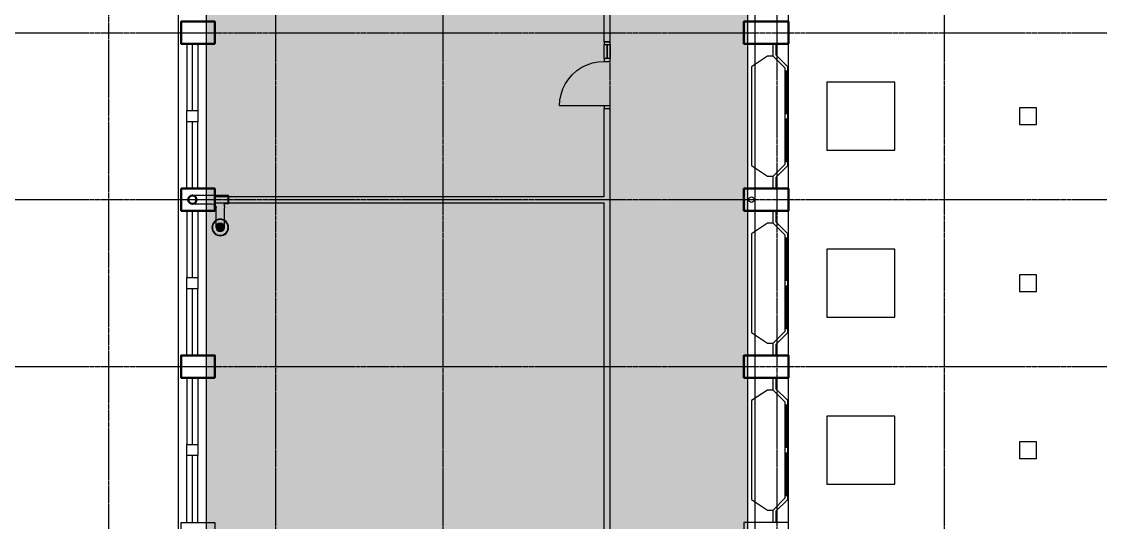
# Model space of a CAD drawing. Header units: millimetres. Extents: x -49883 to 71908, y -18440 to 67826.
# Drawn here: x -28100 to -8733, y 15976 to 24976 of the extents above; entities that cross this region are included whole.
import ezdxf

# ---------------------------------------------------------------- set-up
doc = ezdxf.new("R2010")
doc.units = ezdxf.units.MM
doc.linetypes.add('PCENTRE', pattern=[50.8, 31.75, -6.35, 6.35, -6.35])
doc.linetypes.add('PCENTRE2', pattern=[28.575, 19.05, -3.175, 3.175, -3.175])
for name, color, linetype in [('Boundaries_and_building_grids', 140, 'PCENTRE2'), ('Fourth Floor - Hatch', 1, 'Continuous'), ('Fourth Floor - Roofs', 2, 'Continuous'), ('Fourth Floor - Structural Members', 5, 'Continuous'), ('Third Floor - Curtain Walls', 1, 'Continuous'), ('Third Floor - Doors Windows and Openings', 1, 'Continuous'), ('Third Floor - Railings', 2, 'Continuous'), ('Third Floor - Structural Members', 5, 'Continuous'), ('Third Floor - Walls', 3, 'Continuous')]:
    doc.layers.add(name, color=color, linetype=linetype)

# ---------------------------------------------------------------- blocks, each defined once
blk = doc.blocks.new('OffSetFullbore150')
at = {"layer": 'Fourth Floor - Roofs', "linetype": 'Continuous'}
h = blk.add_hatch(dxfattribs=at)
h.set_pattern_fill('lines', color=256, scale=9.375, style=0)
h.set_pattern_definition([(0, (-22228.1545, 201.036), (0, 9.375), [])])
h.paths.add_polyline_path([(-575, -500, -1), (-425, -500, -1)])
at = {"layer": 'Fourth Floor - Roofs', "linetype": 'Continuous', "lineweight": -3}
for p, q in [((-650, 75), (0, 75)), ((-650, 75), (-650, -75)), ((-635, 75), (-635, -75)), ((-650, -75), (-562, -75)), ((-575, -500), (-575, -150)), ((-425, -500), (-425, -150)), ((0, -75), (-350, -75))]:
    blk.add_line(p, q, dxfattribs=at)
at = {"layer": 'Fourth Floor - Roofs', "linetype": 'Continuous'}
for radius in [150, 141, 75, 75]:
    blk.add_circle((-500, -500), radius, dxfattribs=at)
at = {"layer": 'Fourth Floor - Roofs', "linetype": 'Continuous', "lineweight": -3}
for centre, radius, start, end in [((0, 0), 75, 270, 90), ((-350, -150), 225, 160.5288, 180), ((-350, -150), 75, 90, 180)]:
    blk.add_arc(centre, radius, start, end, dxfattribs=at)

msp = doc.modelspace()

# ---------------------------------------------------------------- hatches: boundary and pattern name
at = {"layer": 'Fourth Floor - Hatch', "linetype": 'Continuous'}
h = msp.add_hatch(dxfattribs=at)
h.set_pattern_fill('ANGLE', color=8, scale=45, style=0)
h.set_pattern_definition([(0, (0, 0), (0, 314.325), [228.6, -85.725]), (90, (0, 0), (-314.325, 2e-14), [228.6, -85.725])])
h.paths.add_polyline_path([(-24783, 36766), (-15060, 36766), (-15060, 10101), (-25573, 10101), (-25573, 12526), (-24783, 12526)])

# ---------------------------------------------------------------- linework, layer by layer
at = {"layer": 'Boundaries_and_building_grids', "color": 140, "linetype": 'PCENTRE', "lineweight": -3}
for p, q in [((-26533, -6274), (-26533, 60075)), ((-23533, -11774), (-23533, 60080)), ((-20533, -11774), (-20533, 60085)), ((-17533, -11774), (-17533, 60091)), ((-14533, -11774), (-14533, 60096)), ((-11533, -11774), (-11533, 60102)), ((-49883, 24776), (47817, 24776)), ((-49883, 21776), (47817, 21776)), ((-49883, 18776), (47817, 18776))]:
    msp.add_line(p, q, dxfattribs=at)
at = {"layer": 'Fourth Floor - Roofs', "color": 3, "linetype": 'Continuous'}
for p, q in [((-24783, 12526, 13800), (-24783, 37026, 13800)), ((-25283, 13026, 13800), (-25283, 36526, 13800))]:
    msp.add_line(p, q, dxfattribs=at)
at = {"layer": 'Fourth Floor - Roofs', "color": 1, "linetype": 'Continuous', "lineweight": -3}
for p, q in [((-15060, 9601, 13800), (-15060, 37176, 13800)), ((-14933, 9601, 13800), (-14933, 37176, 13800))]:
    msp.add_line(p, q, dxfattribs=at)
at = {"layer": 'Fourth Floor - Roofs', "color": 1, "linetype": 'Continuous'}
msp.add_line((-14333, 10046, 13800), (-14333, 36576, 13800), dxfattribs=at)
at = {"layer": 'Fourth Floor - Roofs', "color": 1, "linetype": 'Continuous', "lineweight": -3, "elevation": 13800}
for points in [[(-13643, 23886), (-13643, 22666), (-12423, 22666), (-12423, 23886)], [(-10183, 23426), (-10183, 23126), (-9883, 23126), (-9883, 23426)], [(-13643, 20886), (-13643, 19666), (-12423, 19666), (-12423, 20886)], [(-10183, 20426), (-10183, 20126), (-9883, 20126), (-9883, 20426)], [(-13643, 17886), (-13643, 16666), (-12423, 16666), (-12423, 17886)], [(-10183, 17426), (-10183, 17126), (-9883, 17126), (-9883, 17426)]]:
    msp.add_lwpolyline(points, close=True, dxfattribs=at)
at = {"layer": 'Fourth Floor - Roofs', "color": 1, "linetype": 'Continuous', "lineweight": -3}
msp.add_circle((-14996, 21776, 13800), 50, dxfattribs=at)
at = {"layer": 'Fourth Floor - Structural Members', "color": 8, "linetype": 'Continuous', "lineweight": 50, "elevation": 13800}
for points in [[(-24633, 24576), (-24633, 24976), (-25233, 24976), (-25233, 24576)], [(-14333, 24976), (-15133, 24976), (-15133, 24576), (-14333, 24576)], [(-25233, 21976), (-24633, 21976), (-24633, 21576), (-25233, 21576)], [(-15133, 21576), (-14333, 21576), (-14333, 21976), (-15133, 21976)], [(-24633, 18576), (-25233, 18576), (-25233, 18976), (-24633, 18976)], [(-15133, 18576), (-15133, 18976), (-14333, 18976), (-14333, 18576)]]:
    msp.add_lwpolyline(points, close=True, dxfattribs=at)
at = {"layer": 'Fourth Floor - Structural Members', "color": 8, "linetype": 'Continuous', "lineweight": 50}
msp.add_circle((-25033, 21776, 13800), 75, dxfattribs=at)
at = {"layer": 'Third Floor - Curtain Walls', "color": 3, "linetype": 'Continuous'}
msp.add_line((-24633, 21721, 10350), (-24633, 21831, 10350), dxfattribs=at)
at = {"layer": 'Third Floor - Curtain Walls', "color": 3, "linetype": 'Continuous', "elevation": 10350}
for points in [[(-24933, 23176), (-25133, 23176), (-25133, 23376), (-24933, 23376), (-24933, 23176)], [(-24933, 20176), (-25133, 20176), (-25133, 20376), (-24933, 20376), (-24933, 20176)], [(-24933, 17176), (-25133, 17176), (-25133, 17376), (-24933, 17376), (-24933, 17176)]]:
    msp.add_lwpolyline(points, dxfattribs=at)
at = {"layer": 'Third Floor - Doors Windows and Openings', "color": 1, "linetype": 'Continuous'}
for p, q in [((-25133, 24576, 10350), (-25133, 23376, 10350)), ((-25133, 24576, 10350), (-24933, 24576, 10350)), ((-25033, 23376, 10350), (-25033, 24576, 10350)), ((-24933, 24576, 10350), (-24933, 23376, 10350)), ((-25133, 21976, 10350), (-25133, 23176, 10350)), ((-25033, 21976, 10350), (-25033, 23176, 10350)), ((-24933, 21976, 10350), (-24933, 23176, 10350)), ((-25133, 21976, 10350), (-24933, 21976, 10350)), ((-25133, 21576, 10350), (-24933, 21576, 10350)), ((-25133, 21576, 10350), (-25133, 20376, 10350)), ((-25033, 20376, 10350), (-25033, 21576, 10350)), ((-24933, 21576, 10350), (-24933, 20376, 10350)), ((-25133, 18976, 10350), (-25133, 20176, 10350)), ((-25033, 18976, 10350), (-25033, 20176, 10350)), ((-24933, 18976, 10350), (-24933, 20176, 10350)), ((-25133, 18976, 10350), (-24933, 18976, 10350)), ((-25133, 18576, 10350), (-25133, 17376, 10350)), ((-25133, 18576, 10350), (-24933, 18576, 10350)), ((-25033, 17376, 10350), (-25033, 18576, 10350)), ((-24933, 18576, 10350), (-24933, 17376, 10350)), ((-25133, 15976, 10350), (-25133, 17176, 10350)), ((-25033, 15976, 10350), (-25033, 17176, 10350)), ((-24933, 15976, 10350), (-24933, 17176, 10350)), ((-25133, 15976, 10350), (-24933, 15976, 10350))]:
    msp.add_line(p, q, dxfattribs=at)
at = {"layer": 'Third Floor - Doors Windows and Openings', "linetype": 'Continuous'}
for p, q in [((-17643, 24311, 10350), (-17643, 24561, 10350)), ((-17593, 24561, 10350), (-17593, 24311, 10350)), ((-17583, 24311, 10350), (-17583, 24561, 10350)), ((-17533, 24561, 10350), (-17533, 24311, 10350)), ((-17643, 23461, 10350), (-18443, 23461, 10350))]:
    msp.add_line(p, q, dxfattribs=at)
at = {"layer": 'Third Floor - Doors Windows and Openings'}
for p, q in [((-17949, 24200, 10350), (-17850, 24233, 10350)), ((-17850, 24233, 10350), (-17747, 24254, 10350)), ((-17747, 24254, 10350), (-17643, 24261, 10350)), ((-18277, 23948, 10350), (-18208, 24026, 10350)), ((-18208, 24026, 10350), (-18130, 24095, 10350)), ((-18130, 24095, 10350), (-18043, 24154, 10350)), ((-18043, 24154, 10350), (-17949, 24200, 10350)), ((-18382, 23767, 10350), (-18336, 23861, 10350)), ((-18336, 23861, 10350), (-18277, 23948, 10350)), ((-18436, 23565, 10350), (-18416, 23668, 10350)), ((-18416, 23668, 10350), (-18382, 23767, 10350)), ((-18443, 23461, 10350), (-18436, 23565, 10350))]:
    msp.add_line(p, q, dxfattribs=at)
at = {"layer": 'Third Floor - Doors Windows and Openings', "linetype": 'Continuous', "elevation": 10350}
for points in [[(-17643, 24561), (-17533, 24561), (-17533, 24611), (-17643, 24611), (-17643, 24561)], [(-17643, 24261), (-17533, 24261), (-17533, 24311), (-17643, 24311), (-17643, 24261)], [(-17643, 23411), (-17533, 23411), (-17533, 23461), (-17643, 23461), (-17643, 23411)]]:
    msp.add_lwpolyline(points, dxfattribs=at)
at = {"layer": 'Third Floor - Railings', "linetype": 'Continuous'}
for p, q in [((-14608, 24355, 10350), (-14608, 24576, 10350)), ((-14558, 24576, 10350), (-14558, 24376, 10350)), ((-14608, 24355, 10350), (-14396, 24143, 10350)), ((-14558, 24376, 10350), (-14346, 24164, 10350)), ((-14396, 24143, 10350), (-14396, 22409, 10350)), ((-14396, 24090, 10350), (-14346, 24090, 10350)), ((-14371, 23326, 10350), (-14371, 24090, 10350)), ((-14346, 22388, 10350), (-14346, 24164, 10350)), ((-14396, 23326, 10350), (-14346, 23326, 10350)), ((-14396, 23226, 10350), (-14346, 23226, 10350)), ((-14371, 22461, 10350), (-14371, 23226, 10350)), ((-14608, 22196, 10350), (-14396, 22409, 10350)), ((-14558, 22176, 10350), (-14346, 22388, 10350)), ((-14396, 22461, 10350), (-14346, 22461, 10350)), ((-14608, 21976, 10350), (-14608, 22196, 10350)), ((-14558, 22176, 10350), (-14558, 21976, 10350)), ((-14608, 21355, 10350), (-14608, 21576, 10350)), ((-14558, 21576, 10350), (-14558, 21376, 10350)), ((-14608, 21355, 10350), (-14396, 21143, 10350)), ((-14558, 21376, 10350), (-14346, 21164, 10350)), ((-14396, 21143, 10350), (-14396, 19409, 10350)), ((-14346, 19388, 10350), (-14346, 21164, 10350)), ((-14396, 21090, 10350), (-14346, 21090, 10350)), ((-14371, 20326, 10350), (-14371, 21090, 10350)), ((-14396, 20326, 10350), (-14346, 20326, 10350)), ((-14396, 20226, 10350), (-14346, 20226, 10350)), ((-14371, 19461, 10350), (-14371, 20226, 10350)), ((-14608, 19196, 10350), (-14396, 19409, 10350)), ((-14558, 19176, 10350), (-14346, 19388, 10350)), ((-14396, 19461, 10350), (-14346, 19461, 10350)), ((-14608, 18976, 10350), (-14608, 19196, 10350)), ((-14558, 19176, 10350), (-14558, 18976, 10350)), ((-14608, 18355, 10350), (-14608, 18576, 10350)), ((-14558, 18576, 10350), (-14558, 18376, 10350)), ((-14608, 18355, 10350), (-14396, 18143, 10350)), ((-14558, 18376, 10350), (-14346, 18164, 10350)), ((-14396, 18143, 10350), (-14396, 16409, 10350)), ((-14396, 18090, 10350), (-14346, 18090, 10350)), ((-14371, 17326, 10350), (-14371, 18090, 10350)), ((-14346, 16388, 10350), (-14346, 18164, 10350)), ((-14396, 17326, 10350), (-14346, 17326, 10350)), ((-14396, 17226, 10350), (-14346, 17226, 10350)), ((-14371, 16461, 10350), (-14371, 17226, 10350)), ((-14608, 16196, 10350), (-14396, 16409, 10350)), ((-14558, 16176, 10350), (-14346, 16388, 10350)), ((-14396, 16461, 10350), (-14346, 16461, 10350)), ((-14608, 15976, 10350), (-14608, 16196, 10350)), ((-14558, 16176, 10350), (-14558, 15976, 10350))]:
    msp.add_line(p, q, dxfattribs=at)
at = {"layer": 'Third Floor - Railings', "linetype": 'Continuous', "elevation": 10350}
for points in [[(-14608, 24355), (-14708, 24355), (-14996, 24164), (-14996, 22388), (-14708, 22196), (-14608, 22196)], [(-14608, 21355), (-14708, 21355), (-14996, 21164), (-14996, 19388), (-14708, 19196), (-14608, 19196)], [(-14608, 18355), (-14708, 18355), (-14996, 18164), (-14996, 16388), (-14708, 16196), (-14608, 16196)]]:
    msp.add_lwpolyline(points, dxfattribs=at)
at = {"layer": 'Third Floor - Structural Members', "color": 5, "linetype": 'Continuous', "elevation": 10350}
for points in [[(-24633, 24576), (-24633, 24976), (-25233, 24976), (-25233, 24576)], [(-14333, 24976), (-15133, 24976), (-15133, 24576), (-14333, 24576)], [(-25233, 21976), (-24633, 21976), (-24633, 21576), (-25233, 21576)], [(-15133, 21576), (-14333, 21576), (-14333, 21976), (-15133, 21976)], [(-24633, 18576), (-25233, 18576), (-25233, 18976), (-24633, 18976)], [(-15133, 18576), (-15133, 18976), (-14333, 18976), (-14333, 18576)], [(-25233, 15976), (-24633, 15976), (-24633, 15576), (-25233, 15576)], [(-15133, 15576), (-14333, 15576), (-14333, 15976), (-15133, 15976)]]:
    msp.add_lwpolyline(points, close=True, dxfattribs=at)
at = {"layer": 'Third Floor - Structural Members', "color": 5, "linetype": 'Continuous', "lineweight": -3}
msp.add_circle((-25033, 21776, 10350), 75, dxfattribs=at)
at = {"layer": 'Third Floor - Walls', "color": 3, "linetype": 'Continuous'}
for p, q in [((-17533, 24611, 10350), (-17533, 32576, 10350)), ((-17643, 24611, 10350), (-17643, 30721, 10350)), ((-17643, 24611, 10350), (-17533, 24611, 10350)), ((-17643, 23411, 10350), (-17533, 23411, 10350)), ((-17643, 21831, 10350), (-17643, 23411, 10350)), ((-17533, 15611, 10350), (-17533, 23411, 10350)), ((-24633, 21831, 10350), (-17643, 21831, 10350)), ((-24633, 21721, 10350), (-17643, 21721, 10350)), ((-17643, 15611, 10350), (-17643, 21721, 10350))]:
    msp.add_line(p, q, dxfattribs=at)

# ---------------------------------------------------------------- block references
at = {"layer": 'Fourth Floor - Roofs', "color": 1, "linetype": 'Continuous', "lineweight": -3, "xscale": -1}
msp.add_blockref('OffSetFullbore150', (-25033, 21776, 13800), dxfattribs=at)

doc.saveas('drawing.dxf')
